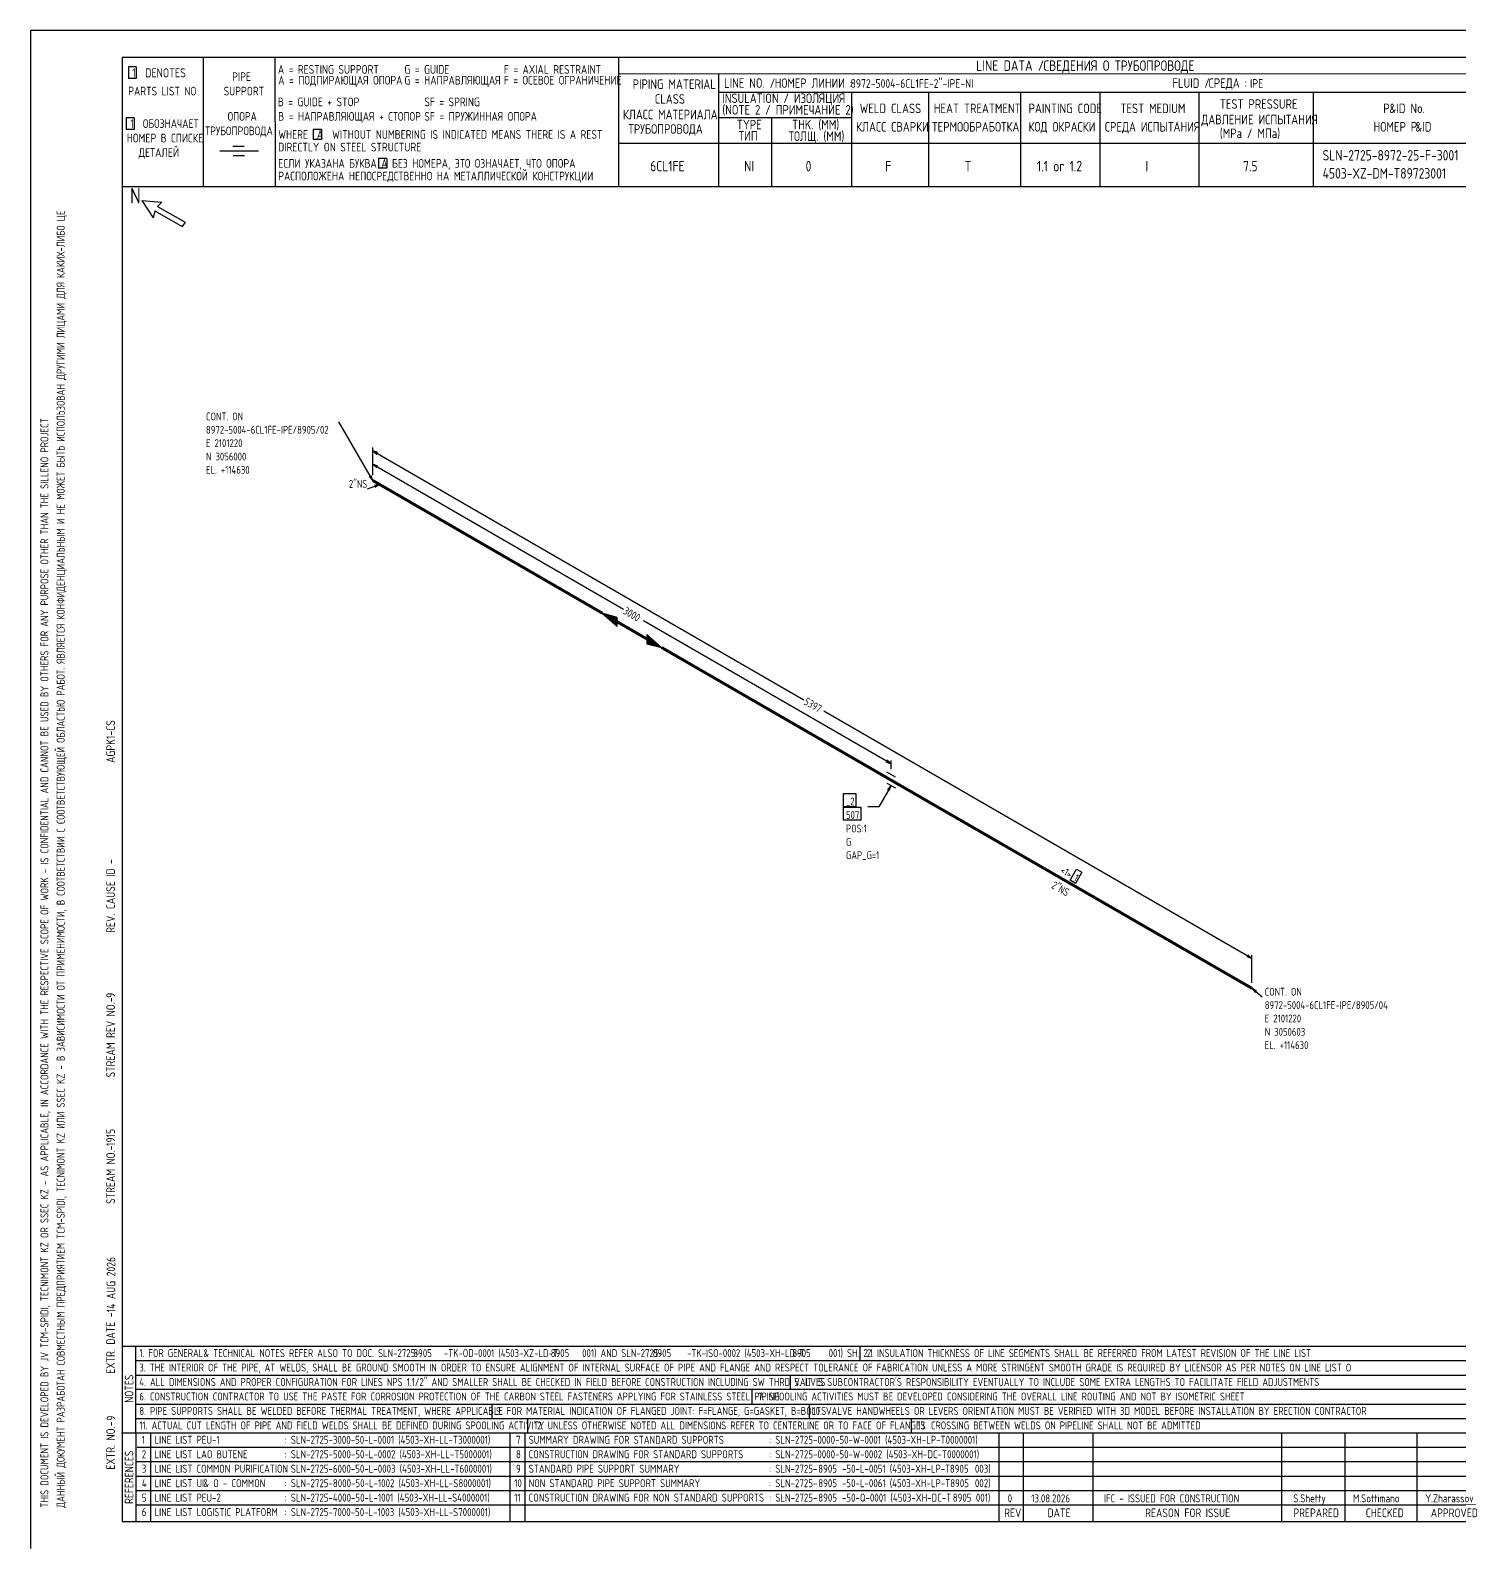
# Model space of a CAD drawing. Extents: x -1005 to 594, y -998 to 420.
# Drawn here: x 0 to 395.3, y 0 to 420 of the extents above; entities that cross this region are included whole.
import ezdxf

# ---------------------------------------------------------------- set-up
doc = ezdxf.new("R2010")
doc.units = 0
doc.styles.add('TTFN17', font='GOST type A')

msp = doc.modelspace()

# ---------------------------------------------------------------- linework, layer by layer
at = {"layer": 'GT_1', "flags": 128}
for points in [[(0, 420), (0, 0)], [(594, 420), (0, 420)], [(589.1, 412.5), (25.4, 412.5)], [(25.4, 412.5), (25.4, 7.5)], [(47.8, 412.5), (47.8, 376.7)], [(67.6, 412.5), (67.7, 376.7)], [(162.7, 412.5), (162.7, 376.7)], [(29.3, 409.9), (27.1, 409.9)], [(27.1, 409.9), (27.1, 406.7)], [(29.3, 409.9), (29.3, 406.7)], [(589.1, 408), (162.7, 407.9)], [(190.3, 407.8), (190.3, 376.7)], [(29.3, 406.7), (27.1, 406.7)], [(190.3, 402.9), (402.7, 402.9)], [(227.1, 402.9), (227.1, 376.7)], [(248.4, 402.9), (248.4, 376.8)], [(273.9, 402.9), (273.9, 376.7)], [(295.8, 402.9), (295.8, 376.7)], [(323.2, 402.9), (323.2, 376.7)], [(354.8, 402.9), (354.8, 376.8)], [(28.7, 395.8), (26.5, 395.8)], [(26.5, 395.8), (26.5, 392.6)], [(28.7, 395.8), (28.7, 392.6)], [(227.1, 395.8), (190.3, 395.8)], [(205, 395.8), (205, 376.7)], [(28.7, 392.6), (26.5, 392.6)], [(80.5, 392.6), (78.2, 392.6)], [(78.2, 392.6), (78.2, 389.8)], [(80.5, 392.6), (80.5, 389.8)], [(63.1, 386.6), (52.4, 386.6)], [(59.1, 387.9), (56, 387.9)], [(80.5, 389.8), (78.2, 389.8)], [(230.2, 388.7), (162.7, 388.7)], [(402.7, 388.7), (226.9, 388.7)], [(59.2, 385.3), (56.1, 385.3)], [(98.6, 384.6), (96.3, 384.6)], [(96.3, 384.6), (96.3, 381.9)], [(98.6, 384.6), (98.6, 381.9)], [(98.6, 381.9), (96.3, 381.9)], [(402.7, 376.7), (25.4, 376.7)], [(30.8, 372.9), (34, 368.1)], [(30.8, 372.9), (36.4, 372.5)], [(34.4, 370.1), (34, 368.1)], [(34.4, 370.1), (42, 365.7)], [(36.4, 372.5), (35.2, 371.3)], [(35.2, 371.3), (42.8, 366.9)], [(42.8, 366.9), (42, 365.7)], [(94.72, 295.48), (85.35, 311.75)], [(94.72, 296.98), (94.72, 304.62)], [(96.15, 303.2), (94.72, 303.73), (95.85, 302.75)], [(94.72, 303.73), (213.97, 234.8)], [(94.72, 296.98), (94.72, 300.88)], [(96.15, 299.45), (94.72, 299.98), (95.85, 299)], [(94.72, 299.98), (164.03, 259.93)], [(96.67, 294.35), (93.15, 293.07)], [(93.75, 296.6), (94.72, 295.48), (94.2, 296.9)], [(95.4, 293.6), (96.67, 294.35), (95.17, 294.12)], [(158.18, 258.8), (162.3, 255.05), (162.3, 257.6), (158.18, 258.8), (162.3, 255.2), (162.3, 257.52), (158.55, 258.57), (162.3, 255.43), (162.3, 257.3), (158.93, 258.35), (162.3, 255.57), (162.3, 257.15), (159.3, 258.12), (162.3, 255.72), (162.3, 257), (159.75, 257.9), (162.3, 255.88), (162.3, 256.85), (160.12, 257.68), (162.3, 256.1), (162.3, 256.62), (160.5, 257.45), (162.3, 256.25), (162.3, 256.48), (160.95, 257.23), (162.3, 256.4)], [(238.05, 217.1), (169.57, 256.7)], [(170.47, 251.68), (170.47, 250.32), (174.6, 249.28), (170.47, 252.88), (170.47, 250.47), (174.22, 249.5), (170.47, 252.8), (170.47, 250.7), (173.78, 249.72), (170.47, 252.57), (170.47, 250.85), (173.4, 250.03), (170.47, 252.43), (170.47, 251), (173.03, 250.18), (170.47, 252.28), (170.47, 251.15), (172.57, 250.47), (170.47, 252.12), (170.47, 251.38), (172.28, 250.62), (170.47, 251.9), (170.47, 251.53), (171.82, 250.93), (170.47, 251.75), (170.47, 251.68), (174.6, 249.28)], [(337.88, 163.25), (219.45, 231.65)], [(236.62, 217.62), (238.05, 217.1), (236.93, 218.07)], [(239.25, 213.43), (236.93, 214.78)], [(238.05, 215.6), (238.05, 218)], [(238.05, 211.1), (234.68, 205.25), (231.6, 205.25)], [(236.93, 211.78), (239.25, 210.43)], [(237.53, 209.68), (238.05, 211.1), (237.07, 209.97)], [(224.93, 208.85), (228.3, 208.85), (228.3, 205.25), (224.93, 205.25), (224.93, 208.85)], [(224.93, 205.1), (229.72, 205.1), (229.72, 201.5), (224.93, 201.5), (224.93, 205.1)], [(289.35, 187.93), (290.85, 187.1), (289.05, 184.03), (287.62, 184.93), (289.35, 187.93)], [(336.45, 163.78), (337.88, 163.25), (336.75, 164.22)], [(337.88, 156.5), (337.88, 164.15)], [(339.15, 154.25), (337.88, 155), (338.85, 153.88)], [(337.88, 155), (340.73, 152.6)], [(25.3, 56), (402.7, 56)], [(29.1, 56), (29.2, 7.5)], [(229.4, 56), (229.4, 52)], [(29.1, 52), (402.7, 52)], [(29.1, 48), (402.7, 48)], [(210.2, 48), (210.2, 44)], [(402.7, 44), (29.1, 44)], [(199.6, 44), (199.6, 40)], [(29.2, 40), (402.7, 40)], [(127.6, 40), (127.6, 36)], [(215.4, 40), (215.4, 36)], [(29.1, 36), (402.7, 36)], [(137.5, 36), (137.5, 32)], [(243.6, 36), (243.6, 32)], [(25.2, 32), (402.7, 32)], [(33.2, 32), (33.2, 7.6)], [(132.6, 32), (132.6, 7.6)], [(136.8, 32), (136.8, 7.6)], [(267.9, 32), (267.9, 7.5)], [(274.6, 32), (274.6, 7.5)], [(293.9, 32), (293.9, 7.5)], [(346.1, 32), (346.1, 7.5)], [(363.6, 32), (363.6, 7.5)], [(383.5, 32), (383.5, 7.5)], [(402.7, 28), (29.5, 28)], [(402.7, 24), (29.1, 24)], [(402.7, 20), (29.1, 20)], [(402.7, 16), (29.1, 16)], [(402.7, 12), (29.2, 12)], [(25.4, 7.5), (589.1, 7.5)], [(0, 0), (0, 0)]]:
    msp.add_lwpolyline(points, dxfattribs=at)
at = {"layer": 'GT_1', "const_width": 0.8, "flags": 128}
for points in [[(94.72, 295.48), (158.18, 258.8)], [(162.3, 256.4), (170.47, 251.68)], [(174.6, 249.28), (238.05, 212.6)], [(238.05, 212.6), (337.88, 155)]]:
    msp.add_lwpolyline(points, dxfattribs=at)

# ---------------------------------------------------------------- texts
at = {"layer": 'GT_1', "style": 'TTFN17'}
for s, height, p in [('LINE DATA /', 2.8875, (261.63, 408.8)), ('СВЕДЕНИЯ О ТРУБОПРОВОДЕ', 2.8875, (280.23, 408.8)), (' 1  DENOTES', 2.5025, (26.88, 407)), (' PIPE', 2.406, (54.56, 406)), ('A = RESTING SUPPORT', 2.4062, (68.46, 408)), ('A = ПОДПИРАЮЩАЯ ОПОРА', 2.4062, (68.56, 405)), ('G = GUIDE', 2.406, (103.46, 408)), ('G = НАПРАВЛЯЮЩАЯ', 2.4062, (103.46, 405)), ('F = AXIAL RESTRAINT', 2.4062, (130.96, 408)), ('F = ОСЕВОЕ ОГРАНИЧЕНИЕ', 2.4062, (130.96, 405)), ('PARTS LIST NO', 2.4062, (27.06, 402)), ('SUPPORT', 2.406, (53.46, 402)), ('PIPING MATERIAL', 2.6469, (166.6, 403.8)), ('LINE NO. /', 2.647, (191.9, 404.1)), ('НОМЕР ЛИНИИ :', 2.5987, (205.89, 404.1)), ('8972-5004-6CL1FE-2"-IPE-NI', 2.4062, (226.86, 404.1)), ('FLUID /', 2.647, (315.9, 404.1)), ('СРЕДА :', 2.647, (325.9, 404.1)), ('IPE', 2.406, (337.36, 404.1)), ('B = GUIDE + STOP', 2.4062, (68.46, 399)), ('SF = SPRING', 2.4062, (108.96, 399)), ('CLASS', 2.647, (172.7, 399.7)), ('(NOTE 2 / ПРИМЕЧАНИЕ 2)', 2.6469, (191.4, 396.7)), ('INSULATION / ИЗОЛЯЦИЯ', 2.6469, (191.4, 399.9)), ('WELD CLASS', 2.647, (229.4, 397.1)), ('HEAT TREATMENT', 2.6469, (249.9, 397.1)), ('PAINTING CODE', 2.6469, (276.1, 397.1)), ('TEST MEDIUM', 2.6469, (301.5, 397.1)), ('TEST PRESSURE', 2.6469, (329, 398.3)), ('P', 2.65, (374.2, 397.1)), ('&ID No.', 2.647, (375.91, 397.1)), (' 1  ОБОЗНАЧАЕТ', 2.4062, (26.46, 393)), ('ОПОРА', 2.406, (54.56, 395)), ('B = НАПРАВЛЯЮЩАЯ + СТОПОР', 2.4062, (68.56, 395)), ('SF = ПРУЖИННАЯ ОПОРА', 2.4062, (108.96, 395)), ('КЛАСС МАТЕРИАЛА', 2.6469, (163.9, 395.4)), ('TYPE', 2.647, (195.4, 392.6)), ('THK. (MM)', 2.647, (210.7, 392.6)), ('ДАВЛЕНИЕ ИСПЫТАНИЯ', 2.6469, (323.9, 394)), ('НОМЕР В СПИСКЕ', 2.4062, (26.66, 389)), ('ТРУБОПРОВОДА', 2.4062, (48.36, 391)), ('WHERE  A  WITHOUT NUMBERING IS INDICATED MEANS THERE IS A REST', 2.4062, (68.56, 390)), ('ТРУБОПРОВОДА', 2.6469, (165.4, 391.4)), ('ТИП', 2.647, (195.9, 389.5)), ('ТОЛЩ. (ММ)', 2.647, (209.7, 389.4)), ('КЛАСС СВАРКИ', 2.6469, (228.4, 392)), ('ТЕРМООБРАБОТКА', 2.6469, (249.4, 392)), ('КОД ОКРАСКИ', 2.6469, (276.1, 392)), ('СРЕДА ИСПЫТАНИЯ', 2.6469, (297.2, 392)), ('(MPa / МПа)', 2.6469, (329, 390.2)), ('НОМЕР P', 2.647, (371.5, 392)), ('&ID', 2.647, (383.1, 392)), ('ДЕТАЛЕЙ', 2.406, (29.96, 385)), ('DIRECTLY ON STEEL STRUCTURE', 2.4062, (68.56, 386.5)), ('SLN-2725-8972-25-F-3001', 2.8875, (357.43, 384)), ('ЕСЛИ УКАЗАНА БУКВА A БЕЗ НОМЕРА, ЭТО ОЗНАЧАЕТ, ЧТО ОПОРА', 2.4062, (68.56, 382)), ('6CL1FE', 2.888, (171.43, 381)), ('NI', 2.888, (197.43, 381)), ('0', 2.89, (214.43, 381)), ('F', 2.89, (236.43, 381)), ('T', 2.89, (258.43, 381)), ('1.1 or 1.2', 2.888, (278.43, 381)), ('I', 2.89, (308.43, 381)), ('7.5', 2.888, (335.43, 381)), ('РАСПОЛОЖЕНА НЕПОСРЕДСТВЕННО НА МЕТАЛЛИЧЕСКОЙ КОНСТРУКЦИИ', 2.4062, (68.56, 378.5)), ('4503-XZ-DM-T89723001', 2.8875, (357.43, 379)), ('N', 4.33, (27.55, 372.1)), ('CONT. ON', 2.166, (48.58, 312.12)), ('8972-5004-6CL1FE-IPE/8905/02', 2.1656, (48.58, 308.43)), ('E 2101220', 2.166, (48.58, 304.73)), ('N 3056000', 2.166, (48.58, 301.03)), ('EL. +114630', 2.1656, (48.58, 297.33)), ('2"NS', 2.166, (88.12, 293.45)), ('_2', 2.166, (225.6, 205.62)), ('507', 2.166, (225.6, 201.88)), ('POS:1', 2.166, (225.6, 198.12)), ('G', 2.17, (225.6, 194.43)), ('GAP_G=1', 2.166, (225.6, 190.73)), ('CONT. ON', 2.166, (341.43, 152.97)), ('8972-5004-6CL1FE-IPE/8905/04', 2.1656, (341.43, 149.28)), ('E 2101220', 2.166, (341.43, 145.58)), ('N 3050603', 2.166, (341.43, 141.88)), ('EL. +114630', 2.1656, (341.43, 138.19)), ('1. FOR GENERAL', 2.1849, (30.13, 53)), ('& TECHNICAL NOTES REFER ALSO TO DOC. SLN-2725-      -TK-OD-0001 (4503-XZ-LD-T      001) AND SLN-2725-      -TK-ISO-0002 (4503-XH-LD-T      001) SH. 2.1', 2.18487, (47.87, 53)), ('8905', 2.185, (105.93, 53)), ('8905', 2.185, (143.93, 53)), ('8905', 2.185, (172.13, 53)), ('8905', 2.185, (210.73, 53)), ('2. INSULATION THICKNESS OF LINE SEGMENTS SHALL BE REFERRED FROM LATEST REVISION OF THE LINE LIST', 2.1849, (231.33, 53)), ('3. THE INTERIOR OF THE PIPE, AT WELDS, SHALL BE GROUND SMOOTH IN ORDER TO ENSURE ALIGNMENT OF INTERNAL SURFACE OF PIPE AND FLANGE AND RESPECT TOLERANCE OF FABRICATION UNLESS A MORE STRINGENT SMOOTH GRADE IS REQUIRED BY LICENSOR AS PER NOTES ON LINE LIST O', 2.18487, (30.13, 49)), ('4. ALL DIMENSIONS AND PROPER CONFIGURATION FOR LINES NPS 1.1/2" AND SMALLER SHALL BE CHECKED IN FIELD BEFORE CONSTRUCTION INCLUDING SW THRD VALVES', 2.18487, (30.13, 45)), ("5. IT IS SUBCONTRACTOR'S RESPONSIBILITY EVENTUALLY TO INCLUDE SOME EXTRA LENGTHS TO FACILITATE FIELD ADJUSTMENTS", 2.18487, (211.33, 45)), ('6. CONSTRUCTION CONTRACTOR TO USE THE PASTE FOR CORROSION PROTECTION OF THE CARBON STEEL FASTENERS APPLYING FOR STAINLESS STEEL PIPING', 2.18487, (30.13, 41)), ('7. SPOOLING ACTIVITIES MUST BE DEVELOPED CONSIDERING THE OVERALL LINE ROUTING AND NOT BY ISOMETRIC SHEET', 2.18487, (201.33, 41)), ('8. PIPE SUPPORTS SHALL BE WELDED BEFORE THERMAL TREATMENT, WHERE APPLICABLE', 2.1849, (30.13, 37)), ('9. FOR MATERIAL INDICATION OF FLANGED JOINT: F=FLANGE, G=GASKET, B=BOLTS', 2.1849, (128.83, 37)), ('10. VALVE HANDWHEELS OR LEVERS ORIENTATION MUST BE VERIFIED WITH 3D MODEL BEFORE INSTALLATION BY ERECTION CONTRACTOR', 2.18487, (216.33, 37)), ('11. ACTUAL CUT LENGTH OF PIPE AND FIELD WELDS SHALL BE DEFINED DURING SPOOLING ACTIVITY', 2.1849, (30.13, 33)), ('12. UNLESS OTHERWISE NOTED ALL DIMENSIONS REFER TO CENTERLINE OR TO FACE OF FLANGES', 2.1849, (139.33, 33)), ('13. CROSSING BETWEEN WELDS ON PIPELINE SHALL NOT BE ADMITTED', 2.1849, (245.33, 33)), ('1', 2.21, (30.83, 29)), ('LINE LIST PEU-1', 2.2138, (34.33, 29)), (': SLN-2725-3000-50-L-0001 (4503-XH-LL-T3000001)', 2.2138, (70.33, 29)), ('7', 2.21, (134.33, 29)), ('SUMMARY DRAWING FOR STANDARD SUPPORTS', 2.2138, (137.83, 29)), (': SLN-2725-0000-50-W-0001 (4503-XH-LP-T0000001)', 2.2138, (204.33, 29)), ('2', 2.21, (30.83, 25)), ('LINE LIST LAO BUTENE', 2.2138, (34.33, 25)), (': SLN-2725-5000-50-L-0002 (4503-XH-LL-T5000001)', 2.2138, (70.33, 25)), ('8', 2.21, (134.33, 25)), ('CONSTRUCTION DRAWING FOR STANDARD SUPPORTS', 2.2138, (137.83, 25)), (': SLN-2725-0000-50-W-0002 (4503-XH-DC-T0000001)', 2.2138, (204.33, 25)), ('3', 2.21, (30.83, 21)), ('LINE LIST COMMON PURIFICATION', 2.2138, (34.33, 21)), (': SLN-2725-6000-50-L-0003 (4503-XH-LL-T6000001)', 2.2138, (70.33, 21)), ('9', 2.21, (134.33, 21)), ('STANDARD PIPE SUPPORT SUMMARY', 2.2138, (137.83, 21)), (': SLN-2725-      -50-L-0051 (4503-XH-LP-T      003)', 2.2138, (204.33, 21)), ('8905', 2.214, (217.93, 21)), ('8905', 2.214, (254.33, 21)), ('4', 2.21, (30.83, 17)), ('LINE LIST UI', 2.2138, (34.33, 17)), ('& O - COMMON', 2.2138, (47.85, 17)), (': SLN-2725-8000-50-L-1002 (4503-XH-LL-S8000001)', 2.2138, (70.33, 17)), ('10', 2.214, (133.83, 17)), ('NON STANDARD PIPE SUPPORT SUMMARY', 2.2138, (137.83, 17)), (': SLN-2725-      -50-L-0061 (4503-XH-LP-T      002)', 2.2138, (204.33, 17)), ('8905', 2.214, (217.93, 17)), ('8905', 2.214, (254.43, 17)), ('5', 2.21, (30.83, 13)), ('LINE LIST PEU-2', 2.2138, (34.33, 13)), (': SLN-2725-4000-50-L-1001 (4503-XH-LL-S4000001)', 2.2138, (70.33, 13)), ('11', 2.214, (133.83, 13)), ('CONSTRUCTION DRAWING FOR NON STANDARD SUPPORTS', 2.2138, (137.83, 13)), (': SLN-2725-      -50-Q-0001 (4503-XH-DC-T      001)', 2.2138, (204.33, 13)), ('8905', 2.214, (217.93, 13)), ('8905', 2.214, (255.13, 13)), ('0', 2.21, (270.33, 12.8)), ('13.08.2026', 2.214, (276.83, 12.8)), ('IFC - ISSUED FOR CONSTRUCTION', 2.2138, (296.93, 12.8)), ('S.Shetty', 2.214, (349.33, 12.8)), ('M.Sottimano', 2.2138, (365.83, 12.8)), ('Y.Zharassov', 2.2138, (385.83, 12.8)), ('6', 2.21, (30.83, 9)), ('LINE LIST LOGISTIC PLATFORM', 2.2138, (34.33, 9)), (': SLN-2725-7000-50-L-1003 (4503-XH-LL-S7000001)', 2.2138, (70.33, 9)), ('REV', 2.406, (269.36, 8.7)), ('DATE', 2.406, (281.36, 8.7)), ('REASON FOR ISSUE', 2.4062, (308.36, 8.7)), ('PREPARED', 2.406, (349.36, 8.7)), ('CHECKED', 2.406, (369.36, 8.7)), ('APPROVED', 2.406, (387.36, 8.7))]:
    msp.add_text(s, height=height, dxfattribs=at).set_placement(p)
for s, height, rotation, p in [('ДАННЫЙ ДОКУМЕНТ РАЗРАБОТАН СОВМЕСТНЫМ ПРЕДПРИЯТИЕМ TCM-SPIDI, TECNIMONT KZ ИЛИ SSEC KZ - В ЗАВИСИМОСТИ ОТ ПРИМЕНИМОСТИ, В СООТВЕТСТВИИ С СООТВЕТСТВУЮЩЕЙ ОБЛАСТЬЮ РАБОТ. ЯВЛЯЕТСЯ КОНФИДЕНЦИАЛЬНЫМ И НЕ МОЖЕТ БЫТЬ ИСПОЛЬЗОВАН ДРУГИМИ ЛИЦАМИ ДЛЯ КАКИХ-ЛИБО ЦЕ', 2.21375, 90, (9.5, 11.33)), ('THIS DOCUMENT IS DEVELOPED BY JV TCM-SPIDI, TECNIMONT KZ OR SSEC KZ - AS APPLICABLE, IN ACCORDANCE WITH THE RESPECTIVE SCOPE OF WORK - IS CONFIDENTIAL AND CANNOT BE USED BY OTHERS FOR ANY PURPOSE OTHER THAN THE SILLENO PROJECT', 2.21375, 90, (5, 11.33)), ('3000', 2.166, -30, (163.75, 258.76)), ('5397', 2.166, -30, (213.73, 233.67)), ('AGPK1-CS', 2.406, 90, (23.4, 217.36)), ('REV. CAUSE ID -', 2.4062, 90, (23.4, 170.36)), ('<1>', 2.166, -30, (284.59, 187.02)), ('1', 2.17, -30, (288.37, 184.84)), ('2"NS', 2.166, -30, (282.21, 182.89)), ('9', 2.41, 90, (23.4, 152.36)), ('STREAM REV NO.-', 2.4062, 90, (23.4, 130.36)), ('1915', 2.406, 90, (23.4, 111.36)), ('STREAM NO.-', 2.4062, 90, (23.4, 95.36)), ('14 AUG 2026', 2.4062, 90, (23.5, 65.36)), ('EXTR. DATE -', 2.4062, 90, (23.4, 48.36)), ('NOTES', 2.406, 90, (28.5, 40.36)), ('EXTR. NO.-', 2.406, 90, (23.4, 21.86)), ('9', 2.41, 90, (23.5, 35.36)), ('REFERENCES', 2.406, 90, (28.5, 12.36))]:
    msp.add_text(s, height=height, rotation=rotation, dxfattribs=at).set_placement(p)

doc.saveas('drawing.dxf')
